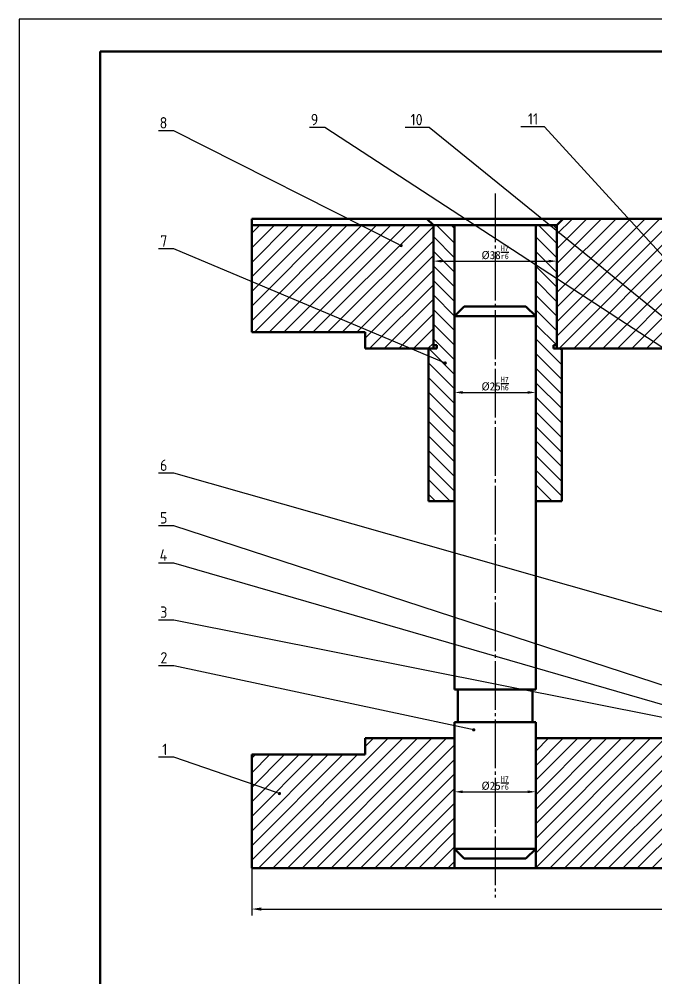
# Model space of a CAD drawing. Header units: millimetres. Extents: x 107 to 948, y 46 to 640.
# Drawn here: x 107.4 to 303.6, y 344.9 to 640.1 of the extents above; entities that cross this region are included whole.
import ezdxf
from ezdxf import colors
from ezdxf.entities.mleader import LeaderData, LeaderLine
from ezdxf.enums import TextEntityAlignment as Align
from ezdxf.math import Vec2, Vec3

# ---------------------------------------------------------------- set-up
doc = ezdxf.new("R2010")
doc.units = ezdxf.units.MM
doc.linetypes.add('点画线', pattern=[18, 15, -1, 1, -1])
for name, color, linetype in [('剖面线', 3, 'Continuous'), ('引线', 6, 'Continuous'), ('文字', 7, 'Continuous'), ('标注', 3, 'Continuous'), ('点画线', 1, '点画线'), ('辅助线', 4, 'Continuous')]:
    doc.layers.add(name, color=color, linetype=linetype)
doc.layers.add('粗实线', color=7, linetype='Continuous', lineweight=50)
doc.layers.add('粗实线 @ 1', color=7, linetype='Continuous', lineweight=50)
doc.styles.add('数字直体', font='isocp.shx')
doc.styles.add('汉字长仿宋体', font='hyswlongfangsong.ttf', dxfattribs={"width": 0.67})
doc.dimstyles.new('ISO-25', dxfattribs={"dimtxt": 2.5, "dimasz": 2.5, "dimexe": 1.25, "dimexo": 0.625, "dimtad": 1, "dimdsep": 46, "dimtxsty": 'Standard', "dimcen": 2.5, "dimadec": 0, "dimazin": 0, "dimtfac": 1, "dimtmove": 0, "dimatfit": 3, "dimfxl": 1, "dimarcsym": 0})
doc.dimstyles.new('机械基本', dxfattribs={"dimtxt": 3.5, "dimasz": 3, "dimexe": 2, "dimexo": 0, "dimtad": 1, "dimdsep": 46, "dimtxsty": '数字直体', "dimcen": 2.5, "dimadec": 0, "dimazin": 0, "dimtfac": 1, "dimtmove": 0, "dimatfit": 3, "dimfxl": 1, "dimarcsym": 0})

# ---------------------------------------------------------------- blocks, each defined once
blk = doc.blocks.new('*D3')
at = {"layer": 'Defpoints', "color": 0, "transparency": 16777216}
for p in [(179.07, 381.69), (609.07, 381.69), (609.07, 366.1)]:
    blk.add_point(p, dxfattribs=at)
at = {"layer": '标注', "color": 0, "lineweight": -2, "transparency": 16777216}
for p, q in [((179.07, 381.69), (179.07, 364.1)), ((609.07, 381.69), (609.07, 364.1)), ((182.07, 366.1), (606.07, 366.1))]:
    blk.add_line(p, q, dxfattribs=at)
at = {"layer": '标注', "color": 0, "transparency": 16777216}
for points in [[(182.07, 366.6), (182.07, 365.6), (179.07, 366.1)], [(606.07, 366.6), (606.07, 365.6), (609.07, 366.1)]]:
    blk.add_solid(points, dxfattribs=at)
at = {"layer": '标注', "color": 0, "transparency": 16777216, "insert": (394.07, 368.47), "char_height": 3.5, "attachment_point": 5, "style": '数字直体'}
blk.add_mtext('430', dxfattribs=at)
blk = doc.blocks.new('装订A1(带注释性)')
at = {"layer": '粗实线'}
for p, q in [((-806, 574), (-806, 0)), ((0, 574), (-806, 574))]:
    blk.add_line(p, q, dxfattribs=at)
at = {"layer": '辅助线'}
for p, q in [((10, 584), (-831, 584)), ((-831, 584), (-831, -10))]:
    blk.add_line(p, q, dxfattribs=at)
at = {"layer": '文字', "style": '汉字长仿宋体', "width": 0.67}
for tag, height, p in [('单位名称', 7, (-25, 47)), ('图名', 7, (-25, 28)), ('设计者', 3.5, (-162, 24.46)), ('标准化', 3.5, (-122, 24.46)), ('质量', 3.5, (-68, 13.5)), ('审核者', 3.5, (-162, 10.46)), ('工艺者', 3.5, (-162, 3.54)), ('批准者', 3.5, (-122, 3.54))]:
    blk.add_attdef(tag, text='', height=height, dxfattribs=at).set_placement(p, align=Align.MIDDLE)
at = {"layer": '文字', "style": '数字直体'}
for tag, height, p in [('45', 5, (-75, 42)), ('16.10.10', 3.5, (-148, 24.5)), ('16.10.10', 3.5, (-108, 24.5)), ('1:1', 3.5, (-56, 13.5)), ('16.10.10', 3.5, (-148, 10.5)), ('001', 5, (-25, 9)), ('1', 3.5, (-87.01, 4.2)), ('1', 3.5, (-63.1, 4.31)), ('16.10.10', 3.5, (-148, 3.5)), ('16.10.10', 3.5, (-108, 3.57))]:
    blk.add_attdef(tag, text='', height=height, dxfattribs=at).set_placement(p, align=Align.MIDDLE)
blk = doc.blocks.new('_Dot')
at = {"color": 0, "linetype": 'ByBlock', "lineweight": -2}
blk.add_line((-0.5, 0), (-1, 0), dxfattribs=at)
at = {"color": 0, "linetype": 'ByBlock', "const_width": 0.5}
blk.add_lwpolyline([(-0.25, 0, 1), (0.25, 0, 1)], format="xyb", close=True, dxfattribs=at)
blk = doc.blocks.new('*D16')
at = {"layer": 'Defpoints', "color": 0, "transparency": 16777216}
for p in [(241.57, 424.31), (266.57, 424.31), (266.57, 402.21)]:
    blk.add_point(p, dxfattribs=at)
at = {"layer": '标注', "color": 0, "lineweight": -2, "transparency": 16777216}
for p, q in [((241.57, 423.69), (241.57, 400.96)), ((266.57, 423.69), (266.57, 400.96)), ((244.07, 402.21), (264.07, 402.21))]:
    blk.add_line(p, q, dxfattribs=at)
at = {"layer": '标注', "color": 0, "transparency": 16777216}
for points in [[(244.07, 402.62), (244.07, 401.79), (241.57, 402.21)], [(264.07, 402.62), (264.07, 401.79), (266.57, 402.21)]]:
    blk.add_solid(points, dxfattribs=at)
at = {"layer": '标注', "color": 0, "transparency": 16777216, "insert": (254.07, 404.87), "char_height": 2.5, "attachment_point": 5}
blk.add_mtext('%%C25{\\H0.7x;\\SH7/r6;}', dxfattribs=at)
blk = doc.blocks.new('*D17')
at = {"layer": 'Defpoints', "color": 0, "transparency": 16777216}
for p in [(241.57, 525.18), (266.57, 525.18), (266.57, 525.18)]:
    blk.add_point(p, dxfattribs=at)
at = {"layer": '标注', "color": 0, "lineweight": -2, "transparency": 16777216}
for p, q in [((241.57, 525.81), (241.57, 526.43)), ((266.57, 525.81), (266.57, 526.43)), ((244.07, 525.18), (264.07, 525.18))]:
    blk.add_line(p, q, dxfattribs=at)
at = {"layer": '标注', "color": 0, "transparency": 16777216}
for points in [[(244.07, 525.6), (244.07, 524.76), (241.57, 525.18)], [(264.07, 525.6), (264.07, 524.76), (266.57, 525.18)]]:
    blk.add_solid(points, dxfattribs=at)
at = {"layer": '标注', "color": 0, "transparency": 16777216, "insert": (254.07, 527.85), "char_height": 2.5, "attachment_point": 5}
blk.add_mtext('%%C25{\\H0.7x;\\SH7/h6;}', dxfattribs=at)
blk = doc.blocks.new('*D41')
at = {"layer": 'Defpoints', "color": 0, "transparency": 16777216}
for p in [(235.07, 576.69), (273.07, 576.69), (273.07, 565.61)]:
    blk.add_point(p, dxfattribs=at)
at = {"layer": '标注', "color": 0, "lineweight": -2, "transparency": 16777216}
for p, q in [((235.07, 576.06), (235.07, 564.36)), ((273.07, 576.06), (273.07, 564.36)), ((237.57, 565.61), (270.57, 565.61))]:
    blk.add_line(p, q, dxfattribs=at)
at = {"layer": '标注', "color": 0, "transparency": 16777216}
for points in [[(237.57, 566.03), (237.57, 565.2), (235.07, 565.61)], [(270.57, 566.03), (270.57, 565.2), (273.07, 565.61)]]:
    blk.add_solid(points, dxfattribs=at)
at = {"layer": '标注', "color": 0, "transparency": 16777216, "insert": (254.07, 568.28), "char_height": 2.5, "attachment_point": 5}
blk.add_mtext('%%C38{\\H0.7x;\\SH7/r6;}', dxfattribs=at)

msp = doc.modelspace()

# ---------------------------------------------------------------- hatches: boundary and pattern name
at = {"layer": '剖面线'}
h = msp.add_hatch(dxfattribs=at)
h.set_pattern_fill('ANSI31', color=256)
h.paths.add_polyline_path([(235.069, 576.688), (179.069, 576.688), (179.069, 543.688), (214.069, 543.688), (214.069, 538.688), (235.069, 538.688)])
h.paths.add_polyline_path([(309.569, 576.688), (309.569, 578.688), (275.069, 578.688), (273.069, 576.688), (273.069, 538.688), (309.569, 538.688)])
h.paths.add_polyline_path([(349.069, 560.688), (334.069, 560.688), (334.069, 578.688), (333.069, 578.688), (315.569, 578.688), (315.569, 576.688), (315.569, 538.688), (394.069, 538.688), (394.069, 560.688), (359.069, 560.688), (359.069, 553.688), (359.069, 547.688), (359.069, 543.688), (349.069, 543.688), (349.069, 547.688), (349.069, 553.688)])
h.paths.add_polyline_path([(466.069, 560.51), (466.069, 564.688), (464.569, 564.688), (462.569, 564.688), (462.569, 578.688), (454.069, 578.688), (454.069, 560.688), (400.069, 560.688), (394.069, 560.688), (394.069, 538.688), (466.069, 538.688)])
h.paths.add_polyline_path([(513.069, 576.688), (511.069, 578.688), (481.569, 578.688), (481.569, 564.688), (479.569, 564.688), (478.069, 564.688), (478.069, 538.688), (513.069, 538.688), (513.069, 543.688)])
h.paths.add_polyline_path([(609.069, 576.688), (555.069, 576.688), (555.069, 543.688), (555.069, 538.688), (574.069, 538.688), (574.069, 543.688), (609.069, 543.688)])
h = msp.add_hatch(dxfattribs=at)
h.set_pattern_fill('ANSI31', color=256, angle=90)
h.paths.add_polyline_path([(241.569, 576.688), (235.069, 576.688), (235.069, 539.688), (236.069, 539.688), (236.069, 538.688), (235.069, 538.688), (233.569, 538.688), (233.569, 491.688), (241.569, 491.688), (241.569, 548.688)])
h.paths.add_polyline_path([(273.069, 576.688), (266.569, 576.688), (266.569, 548.688), (266.569, 491.688), (274.569, 491.688), (274.569, 538.688), (272.069, 538.688), (272.069, 539.688), (273.069, 539.688)])
h.paths.add_polyline_path([(520.069, 576.688), (513.069, 576.688), (513.069, 543.688), (513.069, 539.688), (514.069, 539.688), (514.069, 538.688), (511.569, 538.688), (511.569, 491.688), (520.069, 491.688), (520.069, 548.688)])
h.paths.add_polyline_path([(555.069, 576.688), (548.069, 576.688), (548.069, 548.688), (548.069, 491.688), (556.569, 491.688), (556.569, 538.688), (555.069, 538.688), (554.069, 538.688), (554.069, 539.688), (555.069, 539.688), (555.069, 543.688)])
h = msp.add_hatch(dxfattribs=at)
h.set_pattern_fill('ANSI31', color=256)
h.paths.add_polyline_path([(241.569, 418.688), (214.069, 418.688), (214.069, 413.688), (179.069, 413.688), (179.069, 381.688, 0.4142136), (182.069, 378.688), (241.569, 378.688), (241.569, 384.688)])
h.paths.add_polyline_path([(311.069, 418.688), (310.569, 418.688), (308.569, 418.688), (266.569, 418.688), (266.569, 384.688), (266.569, 378.688), (311.069, 378.688), (311.069, 380.688)])
h.paths.add_polyline_path([(389.069, 418.688), (330.319, 418.688), (317.069, 418.688), (317.069, 380.688), (317.069, 378.688), (340.319, 378.688), (389.069, 378.688)])
h.paths.add_polyline_path([(458.069, 418.688), (436.569, 418.688), (424.069, 418.688), (399.069, 418.688), (399.069, 378.688), (447.819, 378.688), (454.569, 378.688), (454.569, 392.688), (458.069, 392.688)])
edge = h.paths.add_edge_path()
edge.add_spline(control_points=[(519.58, 378.688), (516.142, 383.619), (508.936, 393.954), (523.244, 408.862), (515.944, 416.111), (513.349, 418.688)], knot_values=[0, 0, 0, 0, 16.2809053, 34.1190149, 43.9558064, 43.9558064, 43.9558064, 43.9558064], degree=3, periodic=0)
edge.add_line((513.349, 418.688), (470.069, 418.688))
edge.add_line((470.069, 418.688), (470.069, 392.688))
edge.add_line((470.069, 392.688), (473.569, 392.688))
edge.add_line((473.569, 392.688), (473.569, 378.688))
edge.add_line((473.569, 378.688), (519.58, 378.688))
h.paths.add_polyline_path([(499.069, 396.188, -1), (505.069, 396.188, -1)], flags=16)

# ---------------------------------------------------------------- linework, layer by layer
at = {"layer": '点画线'}
msp.add_line((254.069, 586.466), (254.069, 369.629), dxfattribs=at)
at = {"layer": '粗实线'}
for p, q in [((179.069, 543.688), (179.069, 578.688)), ((179.069, 578.688), (373.069, 578.688)), ((233.069, 578.688), (235.069, 576.688)), ((275.069, 578.688), (273.069, 576.688)), ((235.069, 576.688), (179.069, 576.688)), ((235.069, 576.688), (235.069, 538.688)), ((235.069, 576.688), (273.069, 576.688)), ((241.569, 548.688), (241.569, 576.688)), ((266.569, 548.688), (266.569, 576.688)), ((273.069, 576.688), (273.069, 538.688)), ((244.569, 551.688), (241.569, 548.688)), ((244.569, 551.688), (263.569, 551.688)), ((263.569, 551.688), (266.569, 548.688)), ((266.569, 548.688), (241.569, 548.688)), ((241.569, 548.688), (241.569, 433.688)), ((266.569, 433.688), (266.569, 548.688)), ((214.069, 543.688), (179.069, 543.688)), ((214.069, 543.688), (214.069, 538.688)), ((214.069, 538.688), (235.069, 538.688)), ((233.569, 538.688), (233.569, 491.688)), ((236.069, 539.688), (235.069, 539.688)), ((235.069, 538.688), (236.069, 538.688)), ((236.069, 538.688), (236.069, 539.688)), ((272.069, 538.688), (272.069, 539.688)), ((272.069, 539.688), (273.069, 539.688)), ((309.569, 538.688), (272.069, 538.688)), ((274.569, 538.688), (274.569, 491.688)), ((241.569, 491.688), (233.569, 491.688)), ((274.569, 491.688), (266.569, 491.688)), ((242.569, 433.688), (241.569, 433.688)), ((242.569, 428.688), (242.569, 433.688)), ((242.569, 433.688), (265.569, 433.688)), ((265.569, 428.688), (265.569, 433.688)), ((265.569, 433.688), (266.569, 433.688)), ((242.569, 423.688), (242.569, 428.688)), ((265.569, 423.688), (265.569, 428.688)), ((241.569, 423.688), (241.569, 418.688)), ((241.569, 423.688), (242.569, 423.688)), ((242.569, 423.688), (265.569, 423.688)), ((266.569, 423.688), (265.569, 423.688)), ((266.569, 418.688), (266.569, 423.688)), ((241.569, 418.688), (214.069, 418.688)), ((214.069, 413.688), (214.069, 418.688)), ((241.569, 384.688), (241.569, 418.688)), ((308.569, 418.688), (266.569, 418.688)), ((266.569, 418.688), (266.569, 384.688)), ((303.069, 418.688), (282.069, 418.688)), ((179.069, 413.688), (179.069, 381.688)), ((214.069, 413.688), (179.069, 413.688)), ((266.569, 384.688), (241.569, 384.688)), ((244.569, 381.688), (241.569, 384.688)), ((241.569, 384.688), (241.569, 378.688)), ((263.569, 381.688), (266.569, 384.688)), ((266.569, 384.688), (266.569, 378.688)), ((179.069, 381.688), (179.069, 378.688)), ((244.569, 381.688), (263.569, 381.688)), ((179.069, 378.688), (182.069, 378.688)), ((182.069, 378.688), (340.319, 378.688))]:
    msp.add_line(p, q, dxfattribs=at)

# ---------------------------------------------------------------- block references
at = {"layer": '粗实线 @ 1'}
msp.add_blockref('装订A1(带注释性)', (938.441, 56.117), dxfattribs=at)

# ---------------------------------------------------------------- dimensions: what is measured, and where the dimension line sits
at = {"layer": '标注'}
dim = msp.add_linear_dim(base=(273.069, 565.614), p1=(235.069, 576.688), p2=(273.069, 576.688), text='%%C38{\\H0.7x;\\SH7/r6;}', dimstyle='ISO-25', dxfattribs=at)
dim.commit()
dim.dimension.update_dxf_attribs({"geometry": '*D41', "text_midpoint": (254.069, 565.614), "dimtype": 160})
for base, p1, p2, text, picture, middle in [((266.569, 525.181), (241.569, 525.181), (266.569, 525.181), '%%C25{\\H0.7x;\\SH7/h6;}', '*D17', (254.069, 527.848)), ((266.569, 402.208), (241.569, 424.313), (266.569, 424.313), '%%C<>{\\H0.7x;\\SH7/r6;}', '*D16', (254.069, 404.874))]:
    dim = msp.add_linear_dim(base=base, p1=p1, p2=p2, text=text, dimstyle='ISO-25', dxfattribs=at)
    dim.commit()
    dim.dimension.update_dxf_attribs({"geometry": picture, "text_midpoint": middle})
dim = msp.add_linear_dim(base=(609.069, 366.099), p1=(179.069, 381.688), p2=(609.069, 381.688), dimstyle='机械基本', dxfattribs=at)
dim.commit()
dim.dimension.update_dxf_attribs({"geometry": '*D3', "text_midpoint": (394.069, 366.099), "dimtype": 160})

# ---------------------------------------------------------------- leaders
at = {"layer": '引线'}
ml = msp.add_multileader_mtext('Standard', dxfattribs=at)
ml.set_content('11', color=256, style='数字直体')
ml.set_leader_properties()
ml.set_arrow_properties(name='DOT')
ml.build(insert=Vec2(0, 0))
ml.multileader.update_dxf_attribs({"has_dogleg": 0, "text_left_attachment_type": 5, "text_right_attachment_type": 5, "arrow_head_size": 1})
ctx = ml.context
ctx.base_point, ctx.char_height, ctx.arrow_head_size, ctx.plane_origin = Vec3(262.855, 606.952), 3.5, 1, Vec3(321.148, 529.629)
ctx.left_attachment, ctx.right_attachment, ctx.text_align_type = 5, 5, 2
notes = []
notes.append((ctx, [(0, (1, 1, 0), (277.305, 606.952), (-1, 0), 8, [(0, [(337.496, 532.317)], 0, [])])]))
ctx.mtext.insert, ctx.mtext.alignment, ctx.mtext.flow_direction = Vec3(267.305, 611.152), 3, 5
ml = msp.add_multileader_mtext('Standard', dxfattribs=at)
ml.set_content('8', color=256, style='数字直体')
ml.set_leader_properties()
ml.set_arrow_properties(name='DOT')
ml.build(insert=Vec2(0, 0))
ml.multileader.update_dxf_attribs({"has_dogleg": 0, "text_left_attachment_type": 5, "text_right_attachment_type": 5, "arrow_head_size": 1})
ctx = ml.context
ctx.base_point, ctx.char_height, ctx.arrow_head_size, ctx.plane_origin = Vec3(149.687, 605.754), 3.5, 1, Vec3(225.1, 570.406)
ctx.left_attachment, ctx.right_attachment, ctx.text_align_type = 5, 5, 2
notes.append((ctx, [(0, (1, 1, 0), (163.087, 605.754), (-1, 0), 8, [(0, [(225.1, 570.406)], 0, [])])]))
ctx.mtext.insert, ctx.mtext.alignment, ctx.mtext.flow_direction = Vec3(153.087, 609.954), 3, 5
ml = msp.add_multileader_mtext('Standard', dxfattribs=at)
ml.set_content('9', color=256, style='数字直体')
ml.set_leader_properties()
ml.set_arrow_properties(name='DOT')
ml.build(insert=Vec2(0, 0))
ml.multileader.update_dxf_attribs({"has_dogleg": 0, "text_left_attachment_type": 5, "text_right_attachment_type": 5, "arrow_head_size": 1})
ctx = ml.context
ctx.base_point, ctx.char_height, ctx.arrow_head_size, ctx.plane_origin = Vec3(195.805, 606.745), 3.5, 1, Vec3(306.511, 538.399)
ctx.left_attachment, ctx.right_attachment, ctx.text_align_type = 5, 5, 2
notes.append((ctx, [(0, (1, 1, 0), (209.588, 606.745), (-1, 0), 8, [(0, [(306.511, 538.399)], 0, [])])]))
ctx.mtext.insert, ctx.mtext.alignment, ctx.mtext.flow_direction = Vec3(199.588, 610.945), 3, 5
ml = msp.add_multileader_mtext('Standard', dxfattribs=at)
ml.set_content('10', color=256, style='数字直体')
ml.set_leader_properties()
ml.set_arrow_properties(name='DOT')
ml.build(insert=Vec2(0, 0))
ml.multileader.update_dxf_attribs({"has_dogleg": 0, "text_left_attachment_type": 5, "text_right_attachment_type": 5, "arrow_head_size": 1})
ctx = ml.context
ctx.base_point, ctx.char_height, ctx.arrow_head_size, ctx.plane_origin = Vec3(226.577, 606.745), 3.5, 1, Vec3(311.027, 544.183)
ctx.left_attachment, ctx.right_attachment, ctx.text_align_type = 5, 5, 2
notes.append((ctx, [(0, (1, 1, 0), (241.73, 606.745), (-1, 0), 8, [(0, [(311.027, 544.183)], 0, [])])]))
ctx.mtext.insert, ctx.mtext.alignment, ctx.mtext.flow_direction = Vec3(231.73, 610.945), 3, 5
ml = msp.add_multileader_mtext('Standard', dxfattribs=at)
ml.set_content('7', color=256, style='数字直体')
ml.set_leader_properties()
ml.set_arrow_properties(name='DOT')
ml.build(insert=Vec2(0, 0))
ml.multileader.update_dxf_attribs({"has_dogleg": 0, "text_left_attachment_type": 5, "text_right_attachment_type": 5, "arrow_head_size": 1})
ctx = ml.context
ctx.base_point, ctx.char_height, ctx.arrow_head_size, ctx.plane_origin = Vec3(149.687, 569.35), 3.5, 1, Vec3(238.689, 561.816)
ctx.left_attachment, ctx.right_attachment, ctx.text_align_type = 5, 5, 2
notes.append((ctx, [(0, (1, 1, 0), (163.087, 569.35), (-1, 0), 8, [(0, [(238.689, 534.227)], 0, [])])]))
ctx.mtext.insert, ctx.mtext.alignment, ctx.mtext.flow_direction = Vec3(153.087, 573.55), 3, 5
ml = msp.add_multileader_mtext('Standard', dxfattribs=at)
ml.set_content('6', color=256, style='数字直体')
ml.set_leader_properties()
ml.set_arrow_properties(name='DOT')
ml.build(insert=Vec2(0, 0))
ml.multileader.update_dxf_attribs({"has_dogleg": 0, "text_left_attachment_type": 5, "text_right_attachment_type": 5, "arrow_head_size": 1})
ctx = ml.context
ctx.base_point, ctx.char_height, ctx.arrow_head_size, ctx.plane_origin = Vec3(149.304, 500.309), 3.5, 1, Vec3(299.707, 455.784)
ctx.left_attachment, ctx.right_attachment, ctx.text_align_type = 5, 5, 2
notes.append((ctx, [(0, (1, 1, 0), (163.087, 500.309), (-1, 0), 8, [(0, [(348.627, 445.232)], 0, [])])]))
ctx.mtext.insert, ctx.mtext.alignment, ctx.mtext.flow_direction = Vec3(153.087, 504.509), 3, 5
ml = msp.add_multileader_mtext('Standard', dxfattribs=at)
ml.set_content('5', color=256, style='数字直体')
ml.set_leader_properties()
ml.set_arrow_properties(name='DOT')
ml.build(insert=Vec2(0, 0))
ml.multileader.update_dxf_attribs({"has_dogleg": 0, "text_left_attachment_type": 5, "text_right_attachment_type": 5, "arrow_head_size": 1})
ctx = ml.context
ctx.base_point, ctx.char_height, ctx.arrow_head_size, ctx.plane_origin = Vec3(149.542, 484.12), 3.5, 1, Vec3(308.725, 433.994)
ctx.left_attachment, ctx.right_attachment, ctx.text_align_type = 5, 5, 2
notes.append((ctx, [(0, (1, 1, 0), (163.087, 484.12), (-1, 0), 8, [(0, [(308.725, 433.994)], 0, [])])]))
ctx.mtext.insert, ctx.mtext.alignment, ctx.mtext.flow_direction = Vec3(153.087, 488.32), 3, 5
ml = msp.add_multileader_mtext('Standard', dxfattribs=at)
ml.set_content('4', color=256, style='数字直体')
ml.set_leader_properties()
ml.set_arrow_properties(name='DOT')
ml.build(insert=Vec2(0, 0))
ml.multileader.update_dxf_attribs({"has_dogleg": 0, "text_left_attachment_type": 5, "text_right_attachment_type": 5, "arrow_head_size": 1})
ctx = ml.context
ctx.base_point, ctx.char_height, ctx.arrow_head_size, ctx.plane_origin = Vec3(149.337, 472.646), 3.5, 1, Vec3(313.251, 426.792)
ctx.left_attachment, ctx.right_attachment, ctx.text_align_type = 5, 5, 2
notes.append((ctx, [(0, (1, 1, 0), (163.087, 472.646), (-1, 0), 8, [(0, [(313.251, 426.792)], 0, [])])]))
ctx.mtext.insert, ctx.mtext.alignment, ctx.mtext.flow_direction = Vec3(153.087, 476.846), 3, 5
ml = msp.add_multileader_mtext('Standard', dxfattribs=at)
ml.set_content('3', color=256, style='数字直体')
ml.set_leader_properties()
ml.set_arrow_properties(name='DOT')
ml.build(insert=Vec2(0, 0))
ml.multileader.update_dxf_attribs({"has_dogleg": 0, "text_left_attachment_type": 5, "text_right_attachment_type": 5, "arrow_head_size": 1})
ctx = ml.context
ctx.base_point, ctx.char_height, ctx.arrow_head_size, ctx.plane_origin = Vec3(149.542, 455.076), 3.5, 1, Vec3(307.646, 424.649)
ctx.left_attachment, ctx.right_attachment, ctx.text_align_type = 5, 5, 2
notes.append((ctx, [(0, (1, 1, 0), (163.087, 455.076), (-1, 0), 8, [(0, [(307.646, 424.649)], 0, [])])]))
ctx.mtext.insert, ctx.mtext.alignment, ctx.mtext.flow_direction = Vec3(153.087, 459.276), 3, 5
ml = msp.add_multileader_mtext('Standard', dxfattribs=at)
ml.set_content('2', color=256, style='数字直体')
ml.set_leader_properties()
ml.set_arrow_properties(name='DOT')
ml.build(insert=Vec2(0, 0))
ml.multileader.update_dxf_attribs({"has_dogleg": 0, "text_left_attachment_type": 5, "text_right_attachment_type": 5, "arrow_head_size": 1})
ctx = ml.context
ctx.base_point, ctx.char_height, ctx.arrow_head_size, ctx.plane_origin = Vec3(149.388, 441.019), 3.5, 1, Vec3(247.469, 421.28)
ctx.left_attachment, ctx.right_attachment, ctx.text_align_type = 5, 5, 2
notes.append((ctx, [(0, (1, 1, 0), (163.087, 441.019), (-1, 0), 8, [(0, [(247.469, 421.28)], 0, [])])]))
ctx.mtext.insert, ctx.mtext.alignment, ctx.mtext.flow_direction = Vec3(153.087, 445.22), 3, 5
ml = msp.add_multileader_mtext('Standard', dxfattribs=at)
ml.set_content('1', color=256, style='数字直体')
ml.set_leader_properties()
ml.set_arrow_properties(name='DOT')
ml.build(insert=Vec2(0, 0))
ml.multileader.update_dxf_attribs({"has_dogleg": 0, "text_left_attachment_type": 5, "text_right_attachment_type": 5, "arrow_head_size": 1})
ctx = ml.context
ctx.base_point, ctx.char_height, ctx.arrow_head_size, ctx.plane_origin = Vec3(150.387, 412.836), 3.5, 1, Vec3(187.634, 401.664)
ctx.left_attachment, ctx.right_attachment, ctx.text_align_type = 5, 5, 2
notes.append((ctx, [(0, (1, 1, 0), (163.087, 412.836), (-1, 0), 8, [(0, [(187.634, 401.664)], 0, [])])]))
ctx.mtext.insert, ctx.mtext.alignment, ctx.mtext.flow_direction = Vec3(153.087, 417.036), 3, 5
for ctx, leaders in notes:
    for number, flags, end, landing, length, lines in leaders:
        leader = LeaderData()
        leader.index, (leader.has_last_leader_line, leader.has_dogleg_vector, leader.attachment_direction) = number, flags
        leader.last_leader_point, leader.dogleg_vector, leader.dogleg_length = Vec3(end), Vec3(landing), length
        for number, points, colour, breaks in lines:
            line = LeaderLine()
            line.index, line.vertices, line.color, line.breaks = number, Vec3.list(points), colors.encode_raw_color(colour), breaks
            leader.lines.append(line)
        ctx.leaders.append(leader)

doc.saveas('drawing.dxf')
